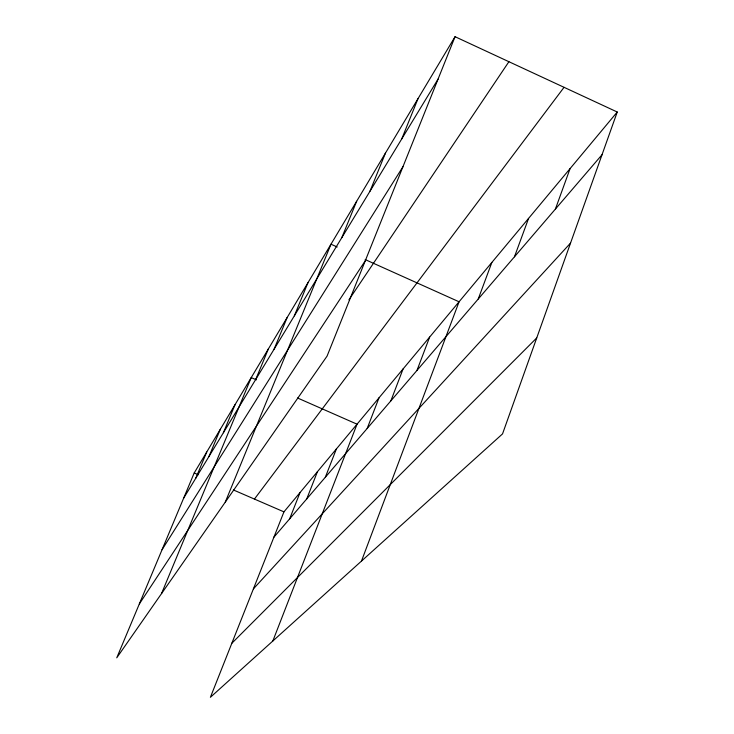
<?xml version="1.0" encoding="UTF-8"?>
<svg xmlns="http://www.w3.org/2000/svg" width="734" height="734" viewBox="0 0 734 734"><rect width="100%" height="100%" fill="white"/><g stroke="black" fill="none" stroke-linecap="round" stroke-linejoin="round"><path stroke-width="1.1" d="M617.248 112.018L502.533 433.895L210.401 697.3L283.948 511.864L617.248 112.018L455.052 36.7L194.207 472.962L116.752 657.829L327.061 356.128L455.052 36.7M555.399 209.08L570.07 168.618M514.461 256.799L528.59 218.374M478.229 299.022L491.853 262.451M361.477 561.079L459.071 301.784L365.174 259.57M416.976 370.422L429.647 337.08M390.855 400.874L403.085 368.936M367.183 428.472L379.001 397.837M272.828 641.011L357.045 424.179L297.591 398.012M325.327 477.256L336.374 448.979M306.739 498.918L317.437 471.696M289.664 518.828L300.022 492.587M401.792 138.836L417.995 98.677M369.964 191.262L385.46 153.094M341.824 237.614L356.66 201.263M225.265 502.157L330.988 244.202L337.2 246.991M294.316 315.877L307.968 282.709M255.744 379.423L268.369 348.925M274.076 349.219L287.196 317.437M223.365 432.757L235.091 404.59M161.526 593.595L251.23 377.597L256.386 379.873M195.804 478.164L206.74 452.016M208.997 456.42L220.319 429.298M183.638 498.202L438.079 79.061M162.049 549.72L402.957 166.719M139.322 603.972L365.238 260.836M348.934 299.793L508.901 61.711M254.432 499.074L564.051 87.318M273.91 537.187L602.027 154.727M253.413 588.861L570.538 243.082M231.825 643.287L536.737 337.924M194.207 472.962L198.308 474.742M233.394 489.954L283.948 511.864"/></g></svg>
